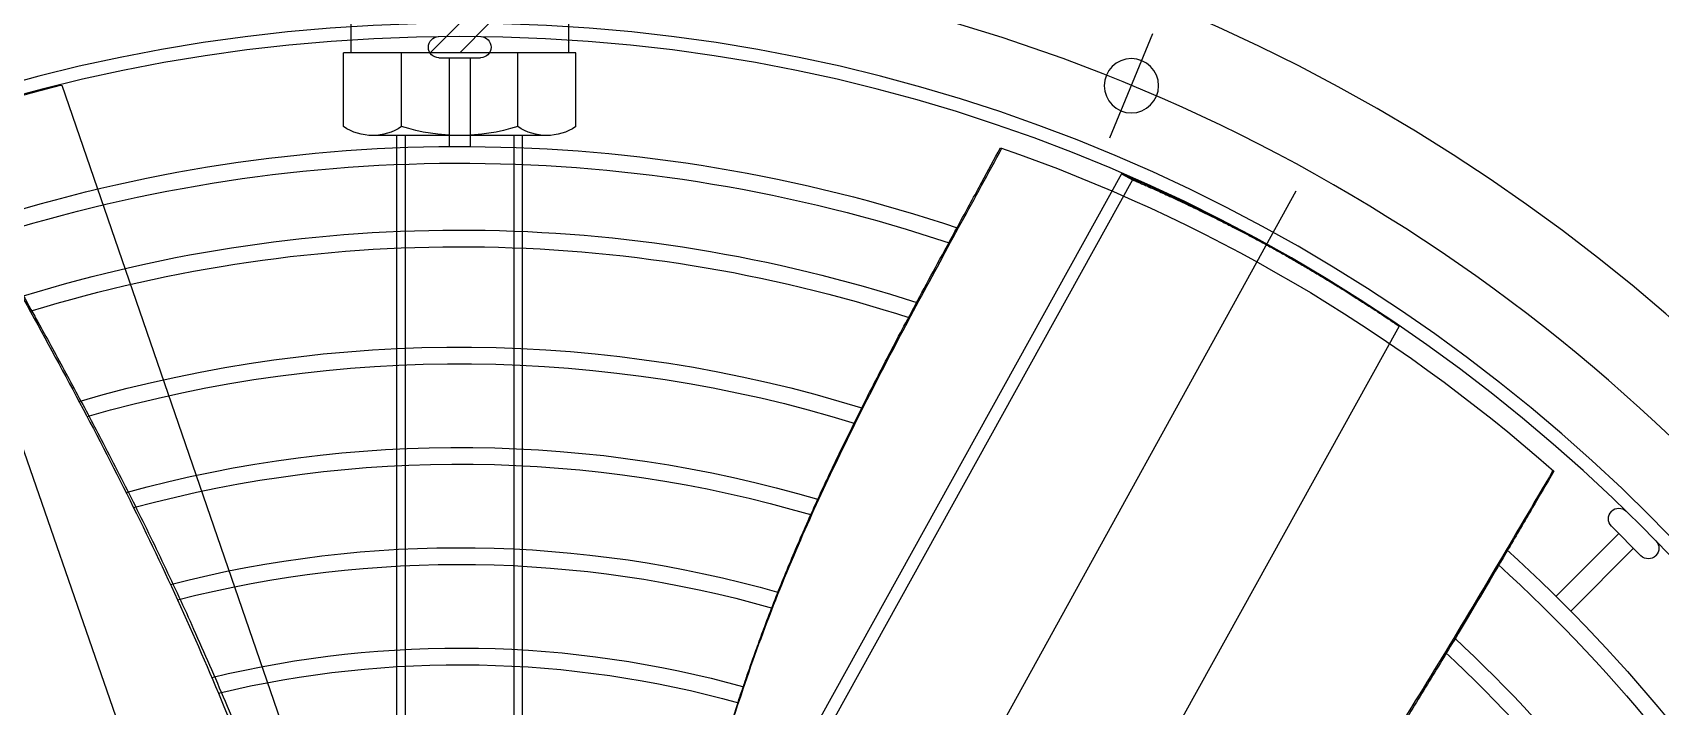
# Model space of a CAD drawing. Header units: millimetres. Extents: x 89978 to 501025, y -351975 to 835730.
# Drawn here: x 272135.5 to 272525, y -168001.9 to -167840.7 of the extents above; entities that cross this region are included whole.
import ezdxf

# ---------------------------------------------------------------- set-up
doc = ezdxf.new("R2010")
doc.units = ezdxf.units.MM
doc.header["$LTSCALE"] = 150
doc.linetypes.add('CENTER', pattern=[50.8, 31.75, -6.35, 6.35, -6.35])
doc.linetypes.add('DIVIDEX2', pattern=[63.5, 25.4, -12.7, 0, -12.7, 0, -12.7])
doc.layers.add('------00 Load Bank', color=3, linetype='Continuous')

# ---------------------------------------------------------------- blocks, each defined once
blk = doc.blocks.new('A$C02650c35')
at = {"color": 0, "linetype": 'Continuous'}
for p, q in [((798.08, 828.69), (798.11, 828.71)), ((805.15, 818.08), (798.08, 825.15)), ((808.71, 818.11), (808.69, 818.08)), ((919.73, 550), (919.77, 550)), ((917.23, 537.5), (917.23, 547.5)), ((919.77, 535), (919.73, 535))]:
    blk.add_line(p, q, dxfattribs=at)
at = {"color": 0}
for p, q in [((799.85, 823.38), (784.83, 808.37)), ((803.38, 819.85), (788.37, 804.83)), ((900.76, 570.28), (918.42, 570.28)), ((900.76, 570.28), (918.42, 570.28)), ((918.42, 570.28), (918.42, 514.72)), ((925.5, 568.54), (918.42, 568.54)), ((925.5, 568.54), (918.42, 568.54)), ((898.61, 563.33), (898.61, 521.67)), ((898.61, 563.33), (898.61, 521.67)), ((709.12, 557.5), (898.61, 557.5)), ((709.12, 555.5), (898.61, 555.5)), ((900.76, 556.39), (918.42, 556.39)), ((900.76, 556.39), (918.42, 556.39)), ((925.5, 549.58), (918.42, 542.5)), ((925.5, 549.58), (918.42, 542.5)), ((917.23, 545), (895.99, 545)), ((925.5, 542.5), (918.42, 535.42)), ((925.5, 542.5), (918.42, 535.42)), ((917.23, 540), (895.99, 540)), ((709.12, 529.5), (898.61, 529.5)), ((709.12, 527.5), (898.61, 527.5)), ((900.76, 528.61), (918.42, 528.61)), ((900.76, 528.61), (918.42, 528.61)), ((900.76, 514.72), (918.42, 514.72)), ((925.5, 516.46), (918.42, 516.46))]:
    blk.add_line(p, q, dxfattribs=at)
at = {"color": 0, "linetype": 'Continuous', "lineweight": 25}
for p, q in [((852.99, 767.31), (650.52, 655.07)), ((871.44, 737.43), (871.42, 737.48)), ((872.72, 735.12), (871.44, 737.43)), ((888.03, 703.5), (685.38, 591.17)), ((889.48, 700.88), (888.03, 703.5)), ((889.48, 700.88), (686.84, 588.55)), ((910.7, 447.32), (691.82, 522.69))]:
    blk.add_line(p, q, dxfattribs=at)
at = {"color": 0, "linetype": 'DIVIDEX2', "ltscale": 0.5}
for p, q in [((885.33, 742.6), (659.2, 617.89)), ((913.94, 406.66), (669.98, 491.32))]:
    blk.add_line(p, q, dxfattribs=at)
at = {"color": 0, "linetype": 'CENTER'}
blk.add_line((898.06, 698.06), (923, 708.39), dxfattribs=at)
at = {"color": 0}
for centre, radius in [((522.5, 542.5), 441), ((522.5, 542.5), 403), ((522.5, 542.5), 399.8), ((910.53, 703.23), 6.5), ((910.53, 703.23), 6.5)]:
    blk.add_circle(centre, radius, dxfattribs=at)
at = {"color": 0, "linetype": 'CENTER'}
blk.add_circle((522.5, 542.5), 420, dxfattribs=at)
blk.add_circle((522.5, 542.5), 420, dxfattribs=at)
at = {"color": 0}
for centre, radius, start, end in [((522.5, 542.5), 373.5, 42.1171, 78.6292), ((522.5, 542.5), 369.5, 42.2436, 78.5201), ((522.5, 542.5), 349.5, 42.9044, 77.9495), ((522.5, 542.5), 345.5, 43.0419, 77.8319), ((522.5, 542.5), 395, 19.1258, 41.5122), ((522.5, 542.5), 369.5, 342.2436, 18.5201), ((522.5, 542.5), 373.5, 342.1171, 18.6292), ((522.5, 542.5), 353.5, 342.8241, 18.0662), ((522.5, 542.5), 353.5, 342.8241, 18.0662), ((522.5, 542.5), 349.5, 342.9044, 17.9495), ((522.5, 542.5), 325.5, 343.7524, 17.2394), ((522.5, 542.5), 321.5, 343.8985, 17.1218), ((522.5, 542.5), 301.5, 344.6444, 16.5541), ((522.5, 542.5), 297.5, 344.7958, 16.4472), ((522.5, 542.5), 273.5, 345.7065, 15.8843), ((522.5, 542.5), 277.5, 345.5549, 15.9667), ((522.5, 542.5), 249.5, 346.6173, 15.513), ((522.5, 542.5), 253.5, 346.465, 15.5604), ((910.91, 563.33), 12.3, 145.6158, 214.3842), ((910.91, 563.33), 12.3, 145.6158, 214.3842), ((944.58, 542.5), 45.96, 162.412, 197.588), ((944.58, 542.5), 45.96, 162.412, 197.588), ((910.91, 521.67), 12.3, 145.6158, 214.3842)]:
    blk.add_arc(centre, radius, start, end, dxfattribs=at)
at = {"color": 0, "linetype": 'Continuous'}
for centre, start, end in [((799.85, 826.92), 135, 225), ((799.88, 826.95), 45.7211, 135), ((806.92, 819.85), 225, 315), ((806.95, 819.88), 315, 44.2789), ((919.73, 547.5), 90, 180), ((919.77, 547.5), 0.7211, 90), ((919.73, 537.5), 180, 270), ((919.77, 537.5), 270, 359.2789)]:
    blk.add_arc(centre, 2.5, start, end, dxfattribs=at)
at = {"color": 0, "linetype": 'Continuous', "lineweight": 25}
for points, knots in [([(818.28, 804.3), (815.39, 802.6), (809.22, 799), (800.15, 793.68), (791.45, 788.55), (783.85, 784.04), (777.37, 780.16), (769.58, 775.46), (760.06, 769.63), (747.64, 761.86), (734.39, 753.31), (720.42, 743.91), (706.09, 733.81), (691.23, 722.8), (678.95, 713.32), (669.63, 705.96), (663.64, 701.18), (658.2, 696.79), (653.6, 693.06), (649.52, 689.73), (645.5, 686.44), (641, 682.74), (635.9, 678.54), (630.35, 673.95), (624.56, 669.16), (619.21, 664.74), (615.82, 661.93), (614.38, 660.74)], [0.004054, 0.004054, 0.004054, 0.004054, 0.044055, 0.0892389, 0.1294144, 0.1645669, 0.1946506, 0.2196261, 0.2731864, 0.3280385, 0.3947317, 0.4616638, 0.5294155, 0.6044734, 0.683072, 0.7151603, 0.7467466, 0.7747501, 0.7989803, 0.8176563, 0.837837, 0.8611081, 0.8874794, 0.916906, 0.9473172, 0.9775846, 1, 1, 1, 1]), ([(818.46, 804.1), (810.63, 799.51), (794.69, 790.16), (770.79, 775.85), (746.91, 760.95), (723.47, 745.46), (700.78, 729.22), (678.82, 712.32), (657.39, 694.99), (636.21, 677.33), (622.16, 665.47), (615.12, 659.54)], [0.0040453, 0.0040453, 0.0040453, 0.0040453, 0.1120904, 0.224186, 0.3362006, 0.4480891, 0.5598872, 0.6697434, 0.7797254, 0.8898282, 1, 1, 1, 1]), ([(871.42, 737.48), (870.94, 738.34), (869.97, 740.05), (868.43, 742.73), (866.83, 745.48), (865.14, 748.31), (863.21, 751.5), (861, 755.06), (858.48, 759.03), (855.82, 763.1), (853.93, 765.9), (852.99, 767.31)], [0, 0, 0, 0, 0.098219, 0.196459, 0.294698, 0.393098, 0.491499, 0.618442, 0.745384, 0.872692, 1, 1, 1, 1]), ([(888.03, 703.5), (888.02, 703.51), (888.01, 703.53), (887.94, 703.7), (887.83, 703.97), (887.67, 704.34), (887.43, 704.87), (887.11, 705.61), (886.68, 706.61), (886.15, 707.79), (885.55, 709.15), (884.85, 710.7), (884.06, 712.42), (883.18, 714.33), (882.18, 716.44), (881.08, 718.76), (879.84, 721.29), (878.5, 724.01), (877.13, 726.71), (875.76, 729.37), (874.41, 731.95), (872.98, 734.62), (871.96, 736.49), (871.44, 737.43)], [0, 0, 0, 0, 0.03878, 0.077567, 0.116355, 0.1552, 0.194046, 0.245833, 0.297636, 0.34944, 0.401226, 0.453012, 0.504815, 0.556618, 0.608404, 0.662492, 0.7166, 0.770707, 0.824794, 0.868554, 0.912313, 0.956156, 1, 1, 1, 1]), ([(889.48, 700.88), (889.48, 700.89), (889.47, 700.91), (889.4, 701.08), (889.28, 701.35), (889.12, 701.72), (888.88, 702.26), (888.56, 703.01), (888.11, 704.01), (887.59, 705.21), (886.97, 706.59), (886.26, 708.16), (885.52, 709.76), (884.79, 711.35), (884.07, 712.87), (883.3, 714.5), (882.35, 716.48), (881.19, 718.86), (879.77, 721.72), (878.22, 724.78), (876.54, 728.04), (874.72, 731.47), (873.39, 733.91), (872.72, 735.12)], [0, 0, 0, 0, 0.038794, 0.077595, 0.116396, 0.155256, 0.194116, 0.245886, 0.297665, 0.349435, 0.401519, 0.453611, 0.505695, 0.544496, 0.583297, 0.622156, 0.661015, 0.717306, 0.773608, 0.829899, 0.886596, 0.943304, 1, 1, 1, 1]), ([(717.2, 596.04), (724.02, 597.82), (738.21, 601.54), (759.51, 607.96), (781, 615.39), (801.55, 623.78), (821.26, 632.86), (840.25, 642.38), (859.05, 652.33), (877.44, 662.36), (889.63, 669.02), (895.58, 672.26)], [0, 0, 0, 0, 0.1081379, 0.2251135, 0.3413954, 0.4570616, 0.5657729, 0.6743483, 0.7829008, 0.8914823, 0.994843, 0.994843, 0.994843, 0.994843]), ([(717.27, 595.99), (717.94, 596.16), (720.64, 596.84), (725.33, 598.07), (731.42, 599.7), (737.61, 601.41), (743.56, 603.11), (749.22, 604.78), (754.33, 606.34), (759.02, 607.82), (763, 609.11), (766.29, 610.21), (769.35, 611.25), (772.68, 612.4), (776.68, 613.83), (783.44, 616.31), (792.57, 619.89), (803.65, 624.59), (814.19, 629.34), (824.03, 634.02), (831.6, 637.77), (837.45, 640.72), (842.14, 643.13), (847.68, 646), (854.07, 649.37), (861.28, 653.23), (869.29, 657.55), (878.1, 662.34), (886.99, 667.19), (892.96, 670.43), (895.7, 671.92)], [0, 0, 0, 0, 0.0105993, 0.042715, 0.074456, 0.1073437, 0.1413731, 0.1694151, 0.1979263, 0.223438, 0.2448649, 0.2622189, 0.2766961, 0.2944954, 0.3162608, 0.341978, 0.4051023, 0.466824, 0.5267457, 0.5825963, 0.6340774, 0.6563171, 0.6830925, 0.7149493, 0.751887, 0.7939052, 0.84012, 0.8912343, 0.9472267, 0.994836, 0.994836, 0.994836, 0.994836]), ([(920.82, 568.83), (920.82, 568.86), (920.82, 568.91), (920.82, 568.86), (920.82, 568.83)], [0, 0, 0, 0, 0.517793, 1, 1, 1, 1]), ([(920.82, 568.83), (920.82, 568.86), (920.82, 568.91), (920.82, 568.86), (920.82, 568.83)], [0, 0, 0, 0, 0.517793, 1, 1, 1, 1]), ([(897.11, 417.24), (894.2, 418.91), (887.99, 422.44), (878.85, 427.64), (870.06, 432.61), (862.36, 436.93), (855.75, 440.6), (847.79, 445), (837.98, 450.33), (825.04, 457.2), (811.01, 464.4), (795.89, 471.8), (779.98, 479.16), (763.01, 486.53), (748.66, 492.42), (737.62, 496.82), (730.49, 499.61), (723.97, 502.13), (718.44, 504.24), (713.51, 506.11), (708.66, 507.95), (703.2, 510), (697.01, 512.31), (690.27, 514.82), (683.22, 517.45), (676.71, 519.86), (672.59, 521.4), (670.84, 522.05)], [0.004054, 0.004054, 0.004054, 0.004054, 0.044055, 0.0892389, 0.1294144, 0.1645669, 0.1946506, 0.2196261, 0.2731864, 0.3280385, 0.3947317, 0.4616638, 0.5294155, 0.6044734, 0.683072, 0.7151603, 0.7467466, 0.7747501, 0.7989803, 0.8176563, 0.837837, 0.8611081, 0.8874794, 0.916906, 0.9473172, 0.9775846, 1, 1, 1, 1]), ([(897.03, 416.99), (889.14, 421.48), (873.07, 430.61), (848.73, 444.14), (823.89, 457.38), (798.75, 469.94), (773.35, 481.46), (747.72, 492.03), (722, 501.93), (696.12, 511.43), (678.82, 517.68), (670.17, 520.81)], [0.0040453, 0.0040453, 0.0040453, 0.0040453, 0.1120904, 0.224186, 0.3362006, 0.4480891, 0.5598872, 0.6697434, 0.7797254, 0.8898282, 1, 1, 1, 1]), ([(900.87, 413.67), (901.18, 414.6), (901.81, 416.47), (902.78, 419.4), (903.75, 422.44), (904.72, 425.58), (905.8, 429.15), (906.97, 433.18), (908.23, 437.71), (909.48, 442.4), (910.29, 445.68), (910.7, 447.32)], [0, 0, 0, 0, 0.098219, 0.196459, 0.294698, 0.393098, 0.491499, 0.618442, 0.745384, 0.872692, 1, 1, 1, 1])]:
    blk.add_open_spline(points, degree=3, knots=knots, dxfattribs=at)

msp = doc.modelspace()

# ---------------------------------------------------------------- block references
at = {"layer": '------00 Load Bank', "xscale": -1, "rotation": 270}
msp.add_blockref('A$C02650c35', (271695.16, -168763.93), dxfattribs=at)

doc.saveas('drawing.dxf')
